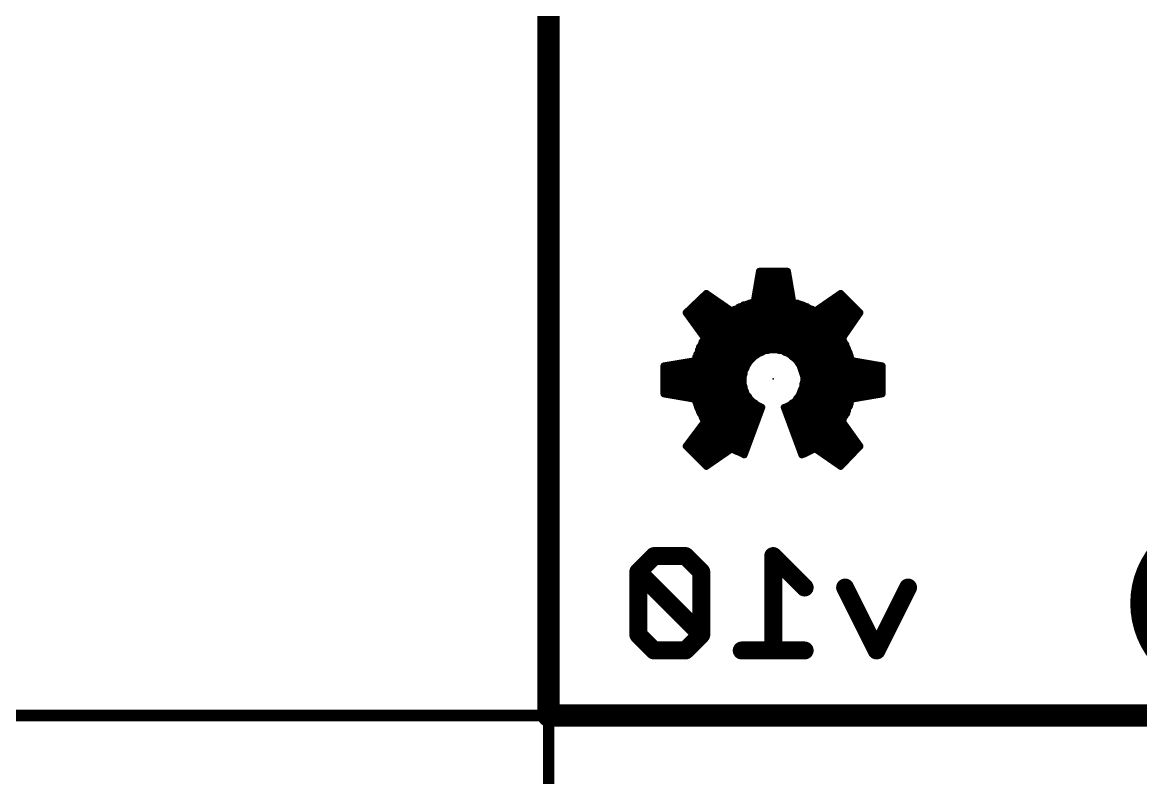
# Model space of a CAD drawing. Extents: x -36 to 72, y -21 to 37.
# Drawn here: x -5.95 to 6.7, y -0.7 to 7.84 of the extents above; entities that cross this region are included whole.
import ezdxf

# ---------------------------------------------------------------- set-up
doc = ezdxf.new("R2010")
doc.units = 0
for name, color, linetype in [('1', 12, 'CONTINUOUS'), ('16', 132, 'CONTINUOUS'), ('17', 110, 'CONTINUOUS'), ('20', 53, 'CONTINUOUS'), ('22', 40, 'CONTINUOUS'), ('24', 53, 'CONTINUOUS'), ('29', 253, 'CONTINUOUS'), ('47', 253, 'CONTINUOUS')]:
    doc.layers.add(name, color=color, linetype=linetype)

# ---------------------------------------------------------------- blocks, each defined once
blk = doc.blocks.new('ROUNDP')
at = {"const_width": 0.5}
blk.add_lwpolyline([(0, -0.25, 1), (0, 0.25, 1), (0, -0.25)], format="xyb", dxfattribs=at)

msp = doc.modelspace()

# ---------------------------------------------------------------- linework, layer by layer
at = {"layer": '1', "const_width": 0.254}
for points in [[(0, 0), (0, 25.4)], [(25.4, 0), (0, 0)]]:
    msp.add_lwpolyline(points, dxfattribs=at)
at = {"layer": '1', "const_width": 0.127}
for points in [[(0, 0.0635, 1), (0, -0.0635)], [(-0.0635, 0, 1), (0.0635, 0)]]:
    msp.add_lwpolyline(points, format="xyb", dxfattribs=at)
at = {"layer": '16'}
for points, const_width in [([(0, 0), (0, 25.4)], 0.254), ([(1.1928, 1.8043), (1.0149, 1.6264)], 0.2032), ([(1.5488, 1.8043), (1.1928, 1.8043)], 0.2032), ([(1.7267, 1.6264), (1.5488, 1.8043)], 0.2032), ([(2.8961, 1.4484), (2.5402, 1.8043)], 0.2032), ([(2.5402, 1.8043), (2.5402, 0.7366)], 0.2032), ([(1.0149, 1.6264), (1.0149, 0.9146)], 0.2032), ([(1.7267, 0.9146), (1.0149, 1.6264)], 0.2032), ([(1.7267, 0.9146), (1.7267, 1.6264)], 0.2032), ([(3.7096, 0.7366), (3.3537, 1.4484)], 0.2032), ([(4.0655, 1.4484), (3.7096, 0.7366)], 0.2032), ([(1.0149, 0.9146), (1.1928, 0.7366)], 0.2032), ([(1.5488, 0.7366), (1.7267, 0.9146)], 0.2032), ([(1.1928, 0.7366), (1.5488, 0.7366)], 0.2032), ([(2.8961, 0.7366), (2.1843, 0.7366)], 0.2032), ([(25.4, 0), (0, 0)], 0.254)]:
    msp.add_lwpolyline(points, dxfattribs=dict(at, const_width=const_width))
for points, const_width in [([(1.1928, 1.8551, 1), (1.1928, 1.7535)], 0.1016), ([(1.2288, 1.7684, 1), (1.1569, 1.8402)], 0.1016), ([(1.5847, 1.8402, 1), (1.5128, 1.7684)], 0.1016), ([(1.5488, 1.7535, 1), (1.5488, 1.8551)], 0.1016), ([(2.5761, 1.8402, 1), (2.5043, 1.7684)], 0.1016), ([(2.591, 1.8043, 1), (2.4894, 1.8043)], 0.1016), ([(1.0657, 1.6264, 1), (0.9641, 1.6264)], 0.1016), ([(1.0508, 1.6623, 1), (0.979, 1.5904)], 0.1016), ([(0.979, 1.6623, 1), (1.0508, 1.5904)], 0.1016), ([(1.7775, 1.6264, 1), (1.6759, 1.6264)], 0.1016), ([(1.6908, 1.5904, 1), (1.7626, 1.6623)], 0.1016), ([(2.8602, 1.4125, 1), (2.932, 1.4843)], 0.1016), ([(3.3991, 1.4711, 1), (3.3083, 1.4257)], 0.1016), ([(4.1109, 1.4257, 1), (4.0201, 1.4711)], 0.1016), ([(1.0508, 0.9505, 1), (0.979, 0.8786)], 0.1016), ([(1.7626, 0.8786, 1), (1.6908, 0.9505)], 0.1016), ([(0.9641, 0.9146, 1), (1.0657, 0.9146)], 0.1016), ([(1.6759, 0.9146, 1), (1.7775, 0.9146)], 0.1016), ([(1.6908, 0.8786, 1), (1.7626, 0.9505)], 0.1016), ([(1.1928, 0.7874, 1), (1.1928, 0.6858)], 0.1016), ([(1.1569, 0.7007, 1), (1.2288, 0.7725)], 0.1016), ([(1.5128, 0.7725, 1), (1.5847, 0.7007)], 0.1016), ([(1.5488, 0.6858, 1), (1.5488, 0.7874)], 0.1016), ([(2.1843, 0.7874, 1), (2.1843, 0.6858)], 0.1016), ([(2.4894, 0.7366, 1), (2.591, 0.7366)], 0.1016), ([(2.8961, 0.6858, 1), (2.8961, 0.7874)], 0.1016), ([(3.6642, 0.7593, 1), (3.755, 0.7139)], 0.1016), ([(3.6642, 0.7139, 1), (3.755, 0.7593)], 0.1016), ([(0, 0.0635, 1), (0, -0.0635)], 0.127), ([(-0.0635, 0, 1), (0.0635, 0)], 0.127)]:
    msp.add_lwpolyline(points, format="xyb", dxfattribs=dict(at, const_width=const_width))
at = {"layer": '20', "const_width": 0.2032}
for points in [[(0, 0), (0, 25.4)], [(25.4, 0), (0, 0)]]:
    msp.add_lwpolyline(points, dxfattribs=at)
at = {"layer": '20', "const_width": 0.1016}
for points in [[(0, 0.0508, 1), (0, -0.0508)], [(-0.0508, 0, 1), (0.0508, 0)]]:
    msp.add_lwpolyline(points, format="xyb", dxfattribs=at)
at = {"layer": '22', "const_width": 0.076}
for points in [[(2.3234, 4.6774), (2.3834, 5.0274)], [(2.3834, 5.0274), (2.7034, 5.0274)], [(2.7034, 5.0274), (2.7634, 4.6774)], [(2.3684, 4.94), (2.7184, 4.94)], [(2.3815, 5.016), (2.7053, 5.016)], [(1.5534, 4.5574), (1.7834, 4.7774)], [(1.7834, 4.7774), (2.0734, 4.5774)], [(2.3424, 4.788), (2.7444, 4.788)], [(2.3554, 4.864), (2.7314, 4.864)], [(3.0134, 4.5774), (3.3034, 4.7774)], [(3.3034, 4.7774), (3.5234, 4.5574)], [(1.7151, 4.712), (1.8782, 4.712)], [(2.1934, 4.6374), (2.2034, 4.6474)], [(2.2034, 4.6474), (2.2234, 4.6474)], [(2.2234, 4.6474), (2.2434, 4.6574)], [(2.2434, 4.6574), (2.2534, 4.6574)], [(2.2534, 4.6574), (2.2734, 4.6674)], [(2.2734, 4.6674), (2.2834, 4.6674)], [(2.2834, 4.6674), (2.3034, 4.6774)], [(2.3034, 4.6774), (2.3234, 4.6774)], [(2.3293, 4.712), (2.7575, 4.712)], [(2.7634, 4.6774), (2.7734, 4.6774)], [(2.7734, 4.6774), (2.7934, 4.6674)], [(2.7934, 4.6674), (2.8134, 4.6674)], [(2.8134, 4.6674), (2.8234, 4.6574)], [(2.8234, 4.6574), (2.8434, 4.6574)], [(2.8434, 4.6574), (2.8634, 4.6474)], [(2.8634, 4.6474), (2.8734, 4.6474)], [(2.8734, 4.6474), (2.8934, 4.6374)], [(3.2086, 4.712), (3.3688, 4.712)], [(1.7634, 4.2674), (1.5534, 4.5574)], [(1.5562, 4.56), (3.5208, 4.56)], [(1.6356, 4.636), (1.9884, 4.636)], [(2.0734, 4.5774), (2.0834, 4.5874)], [(2.0834, 4.5874), (2.1034, 4.5974)], [(2.1034, 4.5974), (2.1134, 4.5974)], [(2.1134, 4.5974), (2.1334, 4.6074)], [(2.1334, 4.6074), (2.1434, 4.6174)], [(2.1434, 4.6174), (2.1634, 4.6274)], [(2.1634, 4.6274), (2.1734, 4.6274)], [(2.1734, 4.6274), (2.1934, 4.6374)], [(2.1907, 4.636), (2.8948, 4.636)], [(2.8934, 4.6374), (2.9034, 4.6274)], [(2.9034, 4.6274), (2.9234, 4.6274)], [(2.9234, 4.6274), (2.9334, 4.6174)], [(2.9334, 4.6174), (2.9534, 4.6074)], [(2.9534, 4.6074), (2.9634, 4.5974)], [(2.9634, 4.5974), (2.9834, 4.5974)], [(2.9834, 4.5974), (2.9934, 4.5874)], [(2.9934, 4.5874), (3.0134, 4.5774)], [(3.0984, 4.636), (3.4448, 4.636)], [(3.5234, 4.5574), (3.3234, 4.2674)], [(1.6065, 4.484), (3.4728, 4.484)], [(1.6616, 4.408), (3.4204, 4.408)], [(1.7166, 4.332), (3.368, 4.332)], [(1.7534, 4.2574), (1.7634, 4.2674)], [(3.3234, 4.2674), (3.3334, 4.2574)], [(1.6934, 4.1374), (1.7034, 4.1474)], [(1.6934, 4.1174), (1.6934, 4.1374)], [(1.7034, 4.1674), (1.7134, 4.1774)], [(1.7034, 4.1474), (1.7034, 4.1674)], [(1.7134, 4.1774), (1.7234, 4.1974)], [(1.7147, 4.18), (3.3634, 4.18)], [(1.7234, 4.1974), (1.7334, 4.2074)], [(1.7334, 4.2274), (1.7434, 4.2374)], [(1.7334, 4.2074), (1.7334, 4.2274)], [(1.7434, 4.2374), (1.7534, 4.2574)], [(1.7527, 4.256), (3.3334, 4.256)], [(2.5034, 4.1374), (2.4734, 4.1274)], [(2.5734, 4.1374), (2.5034, 4.1374)], [(2.6134, 4.1274), (2.5734, 4.1374)], [(3.3334, 4.2574), (3.3334, 4.2374)], [(3.3334, 4.2374), (3.3434, 4.2274)], [(3.3434, 4.2274), (3.3534, 4.2074)], [(3.3534, 4.2074), (3.3634, 4.1974)], [(3.3634, 4.1974), (3.3634, 4.1774)], [(3.3634, 4.1774), (3.3734, 4.1674)], [(3.3734, 4.1674), (3.3834, 4.1474)], [(3.3834, 4.1474), (3.3834, 4.1374)], [(3.3834, 4.1374), (3.4034, 4.0974)], [(1.3034, 3.9574), (1.6634, 4.0174)], [(1.6634, 4.0574), (1.6734, 4.0674)], [(1.6634, 4.0174), (1.6634, 4.0574)], [(1.6634, 4.028), (2.294, 4.028)], [(1.6734, 4.0874), (1.6834, 4.0974)], [(1.6734, 4.0674), (1.6734, 4.0874)], [(1.6834, 4.0974), (1.6934, 4.1174)], [(1.6867, 4.104), (2.4033, 4.104)], [(2.2834, 4.0174), (2.2434, 3.9574)], [(2.3234, 4.0574), (2.2834, 4.0174)], [(2.3834, 4.0974), (2.3234, 4.0574)], [(2.4134, 4.1074), (2.3834, 4.0974)], [(2.4434, 4.1274), (2.4134, 4.1074)], [(2.4734, 4.1274), (2.4434, 4.1274)], [(2.6434, 4.1274), (2.6134, 4.1274)], [(2.6734, 4.1074), (2.6434, 4.1274)], [(2.7034, 4.0974), (2.6734, 4.1074)], [(2.6835, 4.104), (3.4001, 4.104)], [(2.7334, 4.0774), (2.7034, 4.0974)], [(2.7534, 4.0574), (2.7334, 4.0774)], [(2.7834, 4.0374), (2.7534, 4.0574)], [(2.8034, 4.0174), (2.7834, 4.0374)], [(2.7928, 4.028), (3.4234, 4.028)], [(2.8434, 3.9574), (2.8034, 4.0174)], [(3.4034, 4.0974), (3.4034, 4.0874)], [(3.4034, 4.0874), (3.4134, 4.0674)], [(3.4134, 4.0674), (3.4134, 4.0574)], [(3.4134, 4.0574), (3.4234, 4.0374)], [(3.4234, 4.0374), (3.4234, 4.0174)], [(3.4234, 4.0174), (3.7734, 3.9574)], [(1.3034, 3.6374), (1.3034, 3.9574)], [(1.3034, 3.952), (2.2416, 3.952)], [(2.2334, 3.9274), (2.2134, 3.8974)], [(2.2134, 3.8974), (2.2134, 3.8674)], [(2.2434, 3.9574), (2.2334, 3.9274)], [(2.8834, 3.8374), (2.8434, 3.9574)], [(2.8452, 3.952), (3.7734, 3.952)], [(3.7734, 3.9574), (3.7734, 3.6374)], [(1.3034, 3.876), (2.2134, 3.876)], [(1.3034, 3.8), (2.2034, 3.8)], [(2.2134, 3.8674), (2.2034, 3.8374)], [(2.2034, 3.8374), (2.2034, 3.7474)], [(2.8705, 3.876), (3.7734, 3.876)], [(2.8734, 3.7474), (2.8834, 3.7774)], [(2.8834, 3.7774), (2.8834, 3.8374)], [(2.8834, 3.8), (3.7734, 3.8)], [(1.3034, 3.724), (2.2112, 3.724)], [(1.3034, 3.648), (2.2332, 3.648)], [(1.6534, 3.5774), (1.3034, 3.6374)], [(2.2034, 3.7474), (2.2134, 3.7174)], [(2.2134, 3.7174), (2.2134, 3.6974)], [(2.2134, 3.6974), (2.2234, 3.6774)], [(2.2234, 3.6774), (2.2334, 3.6474)], [(2.2334, 3.6474), (2.2434, 3.6274)], [(2.8234, 3.6074), (2.8434, 3.6474)], [(2.8434, 3.6474), (2.8534, 3.6774)], [(2.8436, 3.648), (3.7734, 3.648)], [(2.8534, 3.6774), (2.8734, 3.7174)], [(2.8734, 3.7174), (2.8734, 3.7474)], [(2.8734, 3.724), (3.7734, 3.724)], [(3.7734, 3.6374), (3.4234, 3.5774)], [(1.6634, 3.5674), (1.6534, 3.5774)], [(1.6588, 3.572), (2.2888, 3.572)], [(1.6634, 3.5474), (1.6634, 3.5674)], [(1.6734, 3.5274), (1.6634, 3.5474)], [(1.6734, 3.5174), (1.6734, 3.5274)], [(1.6834, 3.4974), (1.6734, 3.5174)], [(2.2434, 3.6274), (2.2634, 3.6074)], [(2.2634, 3.6074), (2.2734, 3.5874)], [(2.2734, 3.5874), (2.3134, 3.5474)], [(2.3134, 3.5474), (2.3334, 3.5374)], [(2.3334, 3.5374), (2.3534, 3.5174)], [(2.3534, 3.5174), (2.4134, 3.4874)], [(2.6934, 3.4974), (2.7334, 3.5174)], [(2.7334, 3.5174), (2.7534, 3.5374)], [(2.7534, 3.5374), (2.7734, 3.5474)], [(2.7734, 3.5474), (2.7934, 3.5674)], [(2.7934, 3.5674), (2.8034, 3.5874)], [(2.7957, 3.572), (3.4234, 3.572)], [(2.8034, 3.5874), (2.8234, 3.6074)], [(3.4134, 3.5274), (3.4034, 3.5174)], [(3.4034, 3.5174), (3.4034, 3.4974)], [(3.4234, 3.5674), (3.4134, 3.5474)], [(3.4134, 3.5474), (3.4134, 3.5274)], [(3.4234, 3.5774), (3.4234, 3.5674)], [(1.6834, 3.4874), (1.6834, 3.4974)], [(1.6834, 3.496), (2.3961, 3.496)], [(1.7034, 3.4474), (1.6834, 3.4874)], [(1.7034, 3.4374), (1.7034, 3.4474)], [(1.7134, 3.4174), (1.7034, 3.4374)], [(1.7121, 3.42), (2.3885, 3.42)], [(1.7234, 3.4074), (1.7134, 3.4174)], [(1.7334, 3.3874), (1.7234, 3.4074)], [(1.7334, 3.3774), (1.7334, 3.3874)], [(1.7434, 3.3574), (1.7334, 3.3774)], [(2.4134, 3.4874), (2.2134, 2.9474)], [(2.6634, 3.4874), (2.6934, 3.4974)], [(2.8634, 2.9474), (2.6634, 3.4874)], [(2.6884, 3.42), (3.3734, 3.42)], [(2.6893, 3.496), (3.402, 3.496)], [(3.3434, 3.3774), (3.3334, 3.3574)], [(3.3534, 3.3874), (3.3434, 3.3774)], [(3.3634, 3.4074), (3.3534, 3.3874)], [(3.3734, 3.4174), (3.3634, 3.4074)], [(3.3834, 3.4474), (3.3734, 3.4374)], [(3.3734, 3.4374), (3.3734, 3.4174)], [(3.3934, 3.4874), (3.3834, 3.4674)], [(3.3834, 3.4674), (3.3834, 3.4474)], [(3.4034, 3.4974), (3.3934, 3.4874)], [(1.5534, 3.0474), (1.7634, 3.3274)], [(1.7189, 3.268), (2.3322, 3.268)], [(1.7534, 3.3474), (1.7434, 3.3574)], [(1.7634, 3.3274), (1.7534, 3.3474)], [(1.7551, 3.344), (2.3603, 3.344)], [(2.7165, 3.344), (3.3317, 3.344)], [(2.7447, 3.268), (3.3658, 3.268)], [(3.3334, 3.3474), (3.3234, 3.3274)], [(3.3234, 3.3274), (3.5234, 3.0474)], [(3.3334, 3.3574), (3.3334, 3.3474)], [(1.6619, 3.192), (2.304, 3.192)], [(2.7728, 3.192), (3.4201, 3.192)], [(1.7834, 2.8174), (1.5534, 3.0474)], [(1.5608, 3.04), (2.2477, 3.04)], [(1.6049, 3.116), (2.2759, 3.116)], [(2.0734, 3.0174), (1.7834, 2.8174)], [(2.0834, 3.0174), (2.0734, 3.0174)], [(2.1034, 2.9974), (2.0834, 3.0174)], [(2.8009, 3.116), (3.4744, 3.116)], [(2.8291, 3.04), (3.5164, 3.04)], [(2.9834, 3.0074), (2.9734, 2.9974)], [(2.9934, 3.0074), (2.9834, 3.0074)], [(3.0034, 3.0174), (2.9934, 3.0074)], [(3.0134, 3.0174), (3.0034, 3.0174)], [(3.3034, 2.8174), (3.0134, 3.0174)], [(3.5234, 3.0474), (3.3034, 2.8174)], [(1.6368, 2.964), (1.996, 2.964)], [(1.7128, 2.888), (1.8858, 2.888)], [(2.1134, 2.9974), (2.1034, 2.9974)], [(2.1234, 2.9874), (2.1134, 2.9974)], [(2.1434, 2.9874), (2.1234, 2.9874)], [(2.1534, 2.9774), (2.1434, 2.9874)], [(2.1634, 2.9774), (2.1534, 2.9774)], [(2.1734, 2.9674), (2.1634, 2.9774)], [(2.1834, 2.9674), (2.1734, 2.9674)], [(2.1934, 2.9574), (2.1834, 2.9674)], [(2.1868, 2.964), (2.2196, 2.964)], [(2.2134, 2.9574), (2.1934, 2.9574)], [(2.2134, 2.9474), (2.2134, 2.9574)], [(2.8572, 2.964), (2.9, 2.964)], [(2.8734, 2.9574), (2.8634, 2.9474)], [(2.8934, 2.9574), (2.8734, 2.9574)], [(2.9034, 2.9674), (2.8934, 2.9574)], [(2.9134, 2.9674), (2.9034, 2.9674)], [(2.9234, 2.9774), (2.9134, 2.9674)], [(2.9334, 2.9774), (2.9234, 2.9774)], [(2.9434, 2.9874), (2.9334, 2.9774)], [(2.9534, 2.9874), (2.9434, 2.9874)], [(2.9634, 2.9974), (2.9534, 2.9874)], [(2.9734, 2.9974), (2.9634, 2.9974)], [(3.0908, 2.964), (3.4437, 2.964)], [(3.201, 2.888), (3.371, 2.888)]]:
    msp.add_lwpolyline(points, dxfattribs=at)
at = {"layer": '22', "const_width": 0.038}
for points in [[(2.3834, 5.0464, 1), (2.3834, 5.0084)], [(2.4021, 5.0242, 1), (2.3647, 5.0306)], [(2.7221, 5.0306, 1), (2.6847, 5.0242)], [(2.7034, 5.0084, 1), (2.7034, 5.0464)], [(2.3684, 4.959, 1), (2.3684, 4.921)], [(2.3815, 5.035, 1), (2.3815, 4.997)], [(2.7053, 4.997, 1), (2.7053, 5.035)], [(2.7184, 4.921, 1), (2.7184, 4.959)], [(1.7942, 4.793, 1), (1.7726, 4.7617)], [(1.7965, 4.7636, 1), (1.7703, 4.7911)], [(2.3424, 4.807, 1), (2.3424, 4.769)], [(2.3554, 4.883, 1), (2.3554, 4.845)], [(2.7314, 4.845, 1), (2.7314, 4.883)], [(2.7444, 4.769, 1), (2.7444, 4.807)], [(3.3168, 4.7908, 1), (3.29, 4.7639)], [(3.3142, 4.7617, 1), (3.2926, 4.793)], [(1.7151, 4.731, 1), (1.7151, 4.693)], [(1.8782, 4.693, 1), (1.8782, 4.731)], [(2.2034, 4.6664, 1), (2.2034, 4.6284)], [(2.2168, 4.6339, 1), (2.19, 4.6608)], [(2.2149, 4.6644, 1), (2.2319, 4.6304)], [(2.2234, 4.6284, 1), (2.2234, 4.6664)], [(2.2434, 4.6764, 1), (2.2434, 4.6384)], [(2.2449, 4.6744, 1), (2.2619, 4.6404)], [(2.2519, 4.6404, 1), (2.2349, 4.6744)], [(2.2534, 4.6384, 1), (2.2534, 4.6764)], [(2.2734, 4.6864, 1), (2.2734, 4.6484)], [(2.2749, 4.6844, 1), (2.2919, 4.6504)], [(2.2819, 4.6504, 1), (2.2649, 4.6844)], [(2.2834, 4.6484, 1), (2.2834, 4.6864)], [(2.3034, 4.6964, 1), (2.3034, 4.6584)], [(2.3119, 4.6604, 1), (2.2949, 4.6944)], [(2.3047, 4.6806, 1), (2.3421, 4.6742)], [(2.3293, 4.731, 1), (2.3293, 4.693)], [(2.3234, 4.6584, 1), (2.3234, 4.6964)], [(2.7634, 4.6964, 1), (2.7634, 4.6584)], [(2.7447, 4.6742, 1), (2.7821, 4.6806)], [(2.7819, 4.6944, 1), (2.7649, 4.6604)], [(2.7575, 4.693, 1), (2.7575, 4.731)], [(2.7734, 4.6584, 1), (2.7734, 4.6964)], [(2.7934, 4.6864, 1), (2.7934, 4.6484)], [(2.7849, 4.6504, 1), (2.8019, 4.6844)], [(2.8268, 4.6808, 1), (2.8, 4.6539)], [(2.8234, 4.6764, 1), (2.8234, 4.6384)], [(2.81, 4.6439, 1), (2.8368, 4.6708)], [(2.8134, 4.6484, 1), (2.8134, 4.6864)], [(2.8519, 4.6744, 1), (2.8349, 4.6404)], [(2.8434, 4.6384, 1), (2.8434, 4.6764)], [(2.8634, 4.6664, 1), (2.8634, 4.6284)], [(2.8819, 4.6644, 1), (2.8649, 4.6304)], [(2.8549, 4.6304, 1), (2.8719, 4.6644)], [(2.8734, 4.6284, 1), (2.8734, 4.6664)], [(3.2086, 4.731, 1), (3.2086, 4.693)], [(3.3688, 4.693, 1), (3.3688, 4.731)], [(1.5688, 4.5685, 1), (1.538, 4.5462)], [(1.5403, 4.5711, 1), (1.5665, 4.5436)], [(1.5562, 4.579, 1), (1.5562, 4.541)], [(1.6356, 4.655, 1), (1.6356, 4.617)], [(1.9884, 4.617, 1), (1.9884, 4.655)], [(2.06, 4.5908, 1), (2.0868, 4.5639)], [(2.0626, 4.5617, 1), (2.0842, 4.593)], [(2.0749, 4.6044, 1), (2.0919, 4.5704)], [(2.0968, 4.5739, 1), (2.07, 4.6008)], [(2.1034, 4.6164, 1), (2.1034, 4.5784)], [(2.1049, 4.6144, 1), (2.1219, 4.5804)], [(2.1119, 4.5804, 1), (2.0949, 4.6144)], [(2.1134, 4.5784, 1), (2.1134, 4.6164)], [(2.12, 4.6208, 1), (2.1468, 4.5939)], [(2.1349, 4.6344, 1), (2.1519, 4.6004)], [(2.1419, 4.5904, 1), (2.1249, 4.6244)], [(2.1568, 4.6039, 1), (2.13, 4.6308)], [(2.1634, 4.6464, 1), (2.1634, 4.6084)], [(2.1649, 4.6444, 1), (2.1819, 4.6104)], [(2.1719, 4.6104, 1), (2.1549, 4.6444)], [(2.1907, 4.655, 1), (2.1907, 4.617)], [(2.1734, 4.6084, 1), (2.1734, 4.6464)], [(2.18, 4.6508, 1), (2.2068, 4.6239)], [(2.2019, 4.6204, 1), (2.1849, 4.6544)], [(2.9068, 4.6508, 1), (2.88, 4.6239)], [(2.9034, 4.6464, 1), (2.9034, 4.6084)], [(2.8849, 4.6204, 1), (2.9019, 4.6544)], [(2.89, 4.6139, 1), (2.9168, 4.6408)], [(2.8948, 4.617, 1), (2.8948, 4.655)], [(2.9368, 4.6408, 1), (2.91, 4.6139)], [(2.9419, 4.6344, 1), (2.9249, 4.6004)], [(2.92, 4.6039, 1), (2.9468, 4.6308)], [(2.9234, 4.6084, 1), (2.9234, 4.6464)], [(2.9668, 4.6208, 1), (2.94, 4.5939)], [(2.9634, 4.6164, 1), (2.9634, 4.5784)], [(2.9449, 4.5904, 1), (2.9619, 4.6244)], [(2.95, 4.5839, 1), (2.9768, 4.6108)], [(2.9968, 4.6108, 1), (2.97, 4.5839)], [(3.0019, 4.6044, 1), (2.9849, 4.5704)], [(2.98, 4.5739, 1), (3.0068, 4.6008)], [(2.9834, 4.5784, 1), (2.9834, 4.6164)], [(3.0026, 4.593, 1), (3.0242, 4.5617)], [(3.0049, 4.5604, 1), (3.0219, 4.5944)], [(3.0984, 4.655, 1), (3.0984, 4.617)], [(3.4448, 4.617, 1), (3.4448, 4.655)], [(3.539, 4.5466, 1), (3.5078, 4.5682)], [(3.51, 4.5439, 1), (3.5368, 4.5708)], [(3.5208, 4.541, 1), (3.5208, 4.579)], [(1.6065, 4.503, 1), (1.6065, 4.465)], [(1.6616, 4.427, 1), (1.6616, 4.389)], [(3.4204, 4.389, 1), (3.4204, 4.427)], [(3.4728, 4.465, 1), (3.4728, 4.503)], [(1.7166, 4.351, 1), (1.7166, 4.313)], [(1.7768, 4.2539, 1), (1.75, 4.2808)], [(3.3368, 4.2808, 1), (3.31, 4.2539)], [(3.368, 4.313, 1), (3.368, 4.351)], [(1.7124, 4.1374, 1), (1.6744, 4.1374)], [(1.7224, 4.1674, 1), (1.6844, 4.1674)], [(1.69, 4.1808, 1), (1.7168, 4.1539)], [(1.7168, 4.1339, 1), (1.69, 4.1608)], [(1.6964, 4.1859, 1), (1.7304, 4.1689)], [(1.7147, 4.199, 1), (1.7147, 4.161)], [(1.7268, 4.1639, 1), (1.7, 4.1908)], [(1.71, 4.2108, 1), (1.7368, 4.1839)], [(1.7404, 4.1889, 1), (1.7064, 4.2059)], [(1.7524, 4.2274, 1), (1.7144, 4.2274)], [(1.72, 4.2408, 1), (1.7468, 4.2139)], [(1.7144, 4.2074, 1), (1.7524, 4.2074)], [(1.7468, 4.1939, 1), (1.72, 4.2208)], [(1.7264, 4.2459, 1), (1.7604, 4.2289)], [(1.7568, 4.2239, 1), (1.73, 4.2508)], [(1.7527, 4.275, 1), (1.7527, 4.237)], [(1.74, 4.2708, 1), (1.7668, 4.2439)], [(1.7704, 4.2489, 1), (1.7364, 4.2659)], [(1.748, 4.2562, 1), (1.7788, 4.2785)], [(2.5034, 4.1564, 1), (2.5034, 4.1184)], [(2.5094, 4.1193, 1), (2.4974, 4.1554)], [(2.578, 4.1558, 1), (2.5688, 4.1189)], [(2.5734, 4.1184, 1), (2.5734, 4.1564)], [(3.3078, 4.2782, 1), (3.339, 4.2566)], [(3.3524, 4.2574, 1), (3.3144, 4.2574)], [(3.3468, 4.2508, 1), (3.32, 4.2239)], [(3.3144, 4.2374, 1), (3.3524, 4.2374)], [(3.32, 4.2439, 1), (3.3468, 4.2708)], [(3.3604, 4.2359, 1), (3.3264, 4.2189)], [(3.33, 4.2139, 1), (3.3568, 4.2408)], [(3.3334, 4.237, 1), (3.3334, 4.275)], [(3.3668, 4.2208, 1), (3.34, 4.1939)], [(3.3364, 4.1989, 1), (3.3704, 4.2159)], [(3.3824, 4.1974, 1), (3.3444, 4.1974)], [(3.3768, 4.1908, 1), (3.35, 4.1639)], [(3.3444, 4.1774, 1), (3.3824, 4.1774)], [(3.35, 4.1839, 1), (3.3768, 4.2108)], [(3.3904, 4.1759, 1), (3.3564, 4.1589)], [(3.36, 4.1539, 1), (3.3868, 4.1808)], [(3.3634, 4.161, 1), (3.3634, 4.199)], [(3.4024, 4.1474, 1), (3.3644, 4.1474)], [(3.4004, 4.1459, 1), (3.3664, 4.1289)], [(3.3664, 4.1389, 1), (3.4004, 4.1559)], [(1.6824, 4.0574, 1), (1.6444, 4.0574)], [(1.65, 4.0708, 1), (1.6768, 4.0439)], [(1.6634, 4.047, 1), (1.6634, 4.009)], [(1.6924, 4.0874, 1), (1.6544, 4.0874)], [(1.66, 4.1008, 1), (1.6868, 4.0739)], [(1.6544, 4.0674, 1), (1.6924, 4.0674)], [(1.6868, 4.0539, 1), (1.66, 4.0808)], [(1.6665, 3.9986, 1), (1.6603, 4.0361)], [(1.6664, 4.1059, 1), (1.7004, 4.0889)], [(1.6867, 4.123, 1), (1.6867, 4.085)], [(1.6968, 4.0839, 1), (1.67, 4.1108)], [(1.68, 4.1508, 1), (1.7068, 4.1239)], [(1.6744, 4.1174, 1), (1.7124, 4.1174)], [(1.7104, 4.1089, 1), (1.6764, 4.1259)], [(1.6844, 4.1474, 1), (1.7224, 4.1474)], [(2.27, 4.0308, 1), (2.2968, 4.0039)], [(2.2992, 4.0068, 1), (2.2676, 4.0279)], [(2.294, 4.009, 1), (2.294, 4.047)], [(2.3129, 4.0732, 1), (2.3339, 4.0416)], [(2.3368, 4.0439, 1), (2.31, 4.0708)], [(2.3774, 4.1154, 1), (2.3894, 4.0793)], [(2.3939, 4.0816, 1), (2.3729, 4.1132)], [(2.4029, 4.1232, 1), (2.4239, 4.0916)], [(2.4033, 4.085, 1), (2.4033, 4.123)], [(2.4194, 4.0893, 1), (2.4074, 4.1254)], [(2.4434, 4.1464, 1), (2.4434, 4.1084)], [(2.4539, 4.1116, 1), (2.4329, 4.1432)], [(2.4674, 4.1454, 1), (2.4794, 4.1093)], [(2.4734, 4.1084, 1), (2.4734, 4.1464)], [(2.6134, 4.1464, 1), (2.6134, 4.1084)], [(2.6088, 4.1089, 1), (2.618, 4.1458)], [(2.6539, 4.1432, 1), (2.6329, 4.1116)], [(2.6434, 4.1084, 1), (2.6434, 4.1464)], [(2.6794, 4.1254, 1), (2.6674, 4.0893)], [(2.6629, 4.0916, 1), (2.6839, 4.1232)], [(2.6835, 4.123, 1), (2.6835, 4.085)], [(2.7139, 4.1132, 1), (2.6929, 4.0816)], [(2.6974, 4.0793, 1), (2.7094, 4.1154)], [(2.7468, 4.0908, 1), (2.72, 4.0639)], [(2.7229, 4.0616, 1), (2.7439, 4.0932)], [(2.7639, 4.0732, 1), (2.7429, 4.0416)], [(2.74, 4.0439, 1), (2.7668, 4.0708)], [(2.7968, 4.0508, 1), (2.77, 4.0239)], [(2.7729, 4.0216, 1), (2.7939, 4.0532)], [(2.7928, 4.047, 1), (2.7928, 4.009)], [(2.8192, 4.0279, 1), (2.7876, 4.0068)], [(2.79, 4.0039, 1), (2.8168, 4.0308)], [(3.3644, 4.1374, 1), (3.4024, 4.1374)], [(3.4224, 4.0974, 1), (3.3844, 4.0974)], [(3.4204, 4.0959, 1), (3.3864, 4.0789)], [(3.3844, 4.0874, 1), (3.4224, 4.0874)], [(3.3864, 4.0889, 1), (3.4204, 4.1059)], [(3.4324, 4.0674, 1), (3.3944, 4.0674)], [(3.4304, 4.0659, 1), (3.3964, 4.0489)], [(3.3944, 4.0574, 1), (3.4324, 4.0574)], [(3.3964, 4.0589, 1), (3.4304, 4.0759)], [(3.4001, 4.085, 1), (3.4001, 4.123)], [(3.4424, 4.0374, 1), (3.4044, 4.0374)], [(3.4266, 4.0361, 1), (3.4202, 3.9986)], [(3.4064, 4.0289, 1), (3.4404, 4.0459)], [(3.4234, 4.009, 1), (3.4234, 4.047)], [(1.3224, 3.9574, 1), (1.2844, 3.9574)], [(1.3003, 3.9761, 1), (1.3065, 3.9386)], [(1.3034, 3.971, 1), (1.3034, 3.933)], [(1.6444, 4.0174, 1), (1.6824, 4.0174)], [(2.2324, 3.8974, 1), (2.1944, 3.8974)], [(2.1976, 3.9079, 1), (2.2292, 3.8868)], [(2.2154, 3.9334, 1), (2.2514, 3.9214)], [(2.2492, 3.9168, 1), (2.2176, 3.9379)], [(2.2276, 3.9679, 1), (2.2592, 3.9468)], [(2.2614, 3.9514, 1), (2.2254, 3.9634)], [(2.2416, 3.933, 1), (2.2416, 3.971)], [(2.8614, 3.9634, 1), (2.8254, 3.9514)], [(2.8452, 3.971, 1), (2.8452, 3.933)], [(2.8276, 3.9468, 1), (2.8592, 3.9679)], [(3.4044, 4.0174, 1), (3.4424, 4.0174)], [(3.7924, 3.9574, 1), (3.7544, 3.9574)], [(3.7702, 3.9386, 1), (3.7766, 3.9761)], [(3.7734, 3.933, 1), (3.7734, 3.971)], [(1.3034, 3.895, 1), (1.3034, 3.857)], [(1.3034, 3.819, 1), (1.3034, 3.781)], [(2.2224, 3.8374, 1), (2.1844, 3.8374)], [(2.1854, 3.8434, 1), (2.2214, 3.8314)], [(2.1944, 3.8674, 1), (2.2324, 3.8674)], [(2.2314, 3.8614, 1), (2.1954, 3.8734)], [(2.2034, 3.781, 1), (2.2034, 3.819)], [(2.2134, 3.857, 1), (2.2134, 3.895)], [(2.8705, 3.895, 1), (2.8705, 3.857)], [(2.9024, 3.8374, 1), (2.8644, 3.8374)], [(2.8834, 3.819, 1), (2.8834, 3.781)], [(2.8644, 3.7774, 1), (2.9024, 3.7774)], [(2.8654, 3.8314, 1), (2.9014, 3.8434)], [(2.9014, 3.7714, 1), (2.8654, 3.7834)], [(3.7734, 3.857, 1), (3.7734, 3.895)], [(3.7734, 3.781, 1), (3.7734, 3.819)], [(1.3034, 3.743, 1), (1.3034, 3.705)], [(1.3034, 3.667, 1), (1.3034, 3.629)], [(1.3066, 3.6561, 1), (1.3002, 3.6186)], [(2.2214, 3.7534, 1), (2.1854, 3.7414)], [(2.1844, 3.7474, 1), (2.2224, 3.7474)], [(2.2324, 3.7174, 1), (2.1944, 3.7174)], [(2.2304, 3.7059, 1), (2.1964, 3.6889)], [(2.1944, 3.6974, 1), (2.2324, 3.6974)], [(2.1954, 3.7114, 1), (2.2314, 3.7234)], [(2.2414, 3.6834, 1), (2.2054, 3.6714)], [(2.2064, 3.6689, 1), (2.2404, 3.6859)], [(2.2112, 3.705, 1), (2.2112, 3.743)], [(2.2504, 3.6559, 1), (2.2164, 3.6389)], [(2.2154, 3.6414, 1), (2.2514, 3.6534)], [(2.2332, 3.629, 1), (2.2332, 3.667)], [(2.8254, 3.6534, 1), (2.8614, 3.6414)], [(2.8436, 3.667, 1), (2.8436, 3.629)], [(2.8604, 3.6389, 1), (2.8264, 3.6559)], [(2.8364, 3.6859, 1), (2.8704, 3.6689)], [(2.8714, 3.6714, 1), (2.8354, 3.6834)], [(2.8924, 3.7474, 1), (2.8544, 3.7474)], [(2.8554, 3.7534, 1), (2.8914, 3.7414)], [(2.8734, 3.743, 1), (2.8734, 3.705)], [(2.8544, 3.7174, 1), (2.8924, 3.7174)], [(2.8904, 3.7089, 1), (2.8564, 3.7259)], [(3.7766, 3.6186, 1), (3.7702, 3.6561)], [(3.7734, 3.705, 1), (3.7734, 3.743)], [(3.7734, 3.629, 1), (3.7734, 3.667)], [(1.2844, 3.6374, 1), (1.3224, 3.6374)], [(1.6668, 3.5908, 1), (1.64, 3.5639)], [(1.6588, 3.591, 1), (1.6588, 3.553)], [(1.6824, 3.5674, 1), (1.6444, 3.5674)], [(1.6804, 3.5559, 1), (1.6464, 3.5389)], [(1.6444, 3.5474, 1), (1.6824, 3.5474)], [(1.65, 3.5539, 1), (1.6768, 3.5808)], [(1.6502, 3.5586, 1), (1.6566, 3.5961)], [(1.6924, 3.5274, 1), (1.6544, 3.5274)], [(1.6904, 3.5259, 1), (1.6564, 3.5089)], [(1.6564, 3.5189, 1), (1.6904, 3.5359)], [(2.2568, 3.6408, 1), (2.23, 3.6139)], [(2.2264, 3.6189, 1), (2.2604, 3.6359)], [(2.2804, 3.6159, 1), (2.2464, 3.5989)], [(2.25, 3.5939, 1), (2.2768, 3.6208)], [(2.2868, 3.6008, 1), (2.26, 3.5739)], [(2.2564, 3.5789, 1), (2.2904, 3.5959)], [(2.2888, 3.553, 1), (2.2888, 3.591)], [(2.3219, 3.5644, 1), (2.3049, 3.5304)], [(2.3, 3.5339, 1), (2.3268, 3.5608)], [(2.3468, 3.5508, 1), (2.32, 3.5239)], [(2.3249, 3.5204, 1), (2.3419, 3.5544)], [(2.3619, 3.5344, 1), (2.3449, 3.5004)], [(2.34, 3.5039, 1), (2.3668, 3.5308)], [(2.72, 3.5308, 1), (2.7468, 3.5039)], [(2.7419, 3.5004, 1), (2.7249, 3.5344)], [(2.7449, 3.5544, 1), (2.7619, 3.5204)], [(2.7668, 3.5239, 1), (2.74, 3.5508)], [(2.76, 3.5608, 1), (2.7868, 3.5339)], [(2.7819, 3.5304, 1), (2.7649, 3.5644)], [(2.7764, 3.5759, 1), (2.8104, 3.5589)], [(2.7957, 3.591, 1), (2.7957, 3.553)], [(2.8068, 3.5539, 1), (2.78, 3.5808)], [(2.79, 3.6008, 1), (2.8168, 3.5739)], [(2.8204, 3.5789, 1), (2.7864, 3.5959)], [(2.8064, 3.6159, 1), (2.8404, 3.5989)], [(2.8368, 3.5939, 1), (2.81, 3.6208)], [(3.4224, 3.5174, 1), (3.3844, 3.5174)], [(3.39, 3.5308, 1), (3.4168, 3.5039)], [(3.4324, 3.5474, 1), (3.3944, 3.5474)], [(3.3964, 3.5559, 1), (3.4304, 3.5389)], [(3.3944, 3.5274, 1), (3.4324, 3.5274)], [(3.4268, 3.5139, 1), (3.4, 3.5408)], [(3.4424, 3.5774, 1), (3.4044, 3.5774)], [(3.4202, 3.5961, 1), (3.4266, 3.5586)], [(3.4044, 3.5674, 1), (3.4424, 3.5674)], [(3.4404, 3.5589, 1), (3.4064, 3.5759)], [(3.4234, 3.553, 1), (3.4234, 3.591)], [(3.7544, 3.6374, 1), (3.7924, 3.6374)], [(1.6544, 3.5174, 1), (1.6924, 3.5174)], [(1.7024, 3.4974, 1), (1.6644, 3.4974)], [(1.6834, 3.515, 1), (1.6834, 3.477)], [(1.7004, 3.4959, 1), (1.6664, 3.4789)], [(1.6644, 3.4874, 1), (1.7024, 3.4874)], [(1.6664, 3.4889, 1), (1.7004, 3.5059)], [(1.7224, 3.4474, 1), (1.6844, 3.4474)], [(1.7204, 3.4459, 1), (1.6864, 3.4289)], [(1.6844, 3.4374, 1), (1.7224, 3.4374)], [(1.6864, 3.4389, 1), (1.7204, 3.4559)], [(1.7121, 3.439, 1), (1.7121, 3.401)], [(1.7268, 3.4308, 1), (1.7, 3.4039)], [(1.6964, 3.4089, 1), (1.7304, 3.4259)], [(1.7404, 3.4159, 1), (1.7064, 3.3989)], [(1.71, 3.3939, 1), (1.7368, 3.4208)], [(1.7524, 3.3874, 1), (1.7144, 3.3874)], [(1.7504, 3.3859, 1), (1.7164, 3.3689)], [(1.7164, 3.3789, 1), (1.7504, 3.3959)], [(2.3885, 3.401, 1), (2.3885, 3.439)], [(2.4312, 3.4808, 1), (2.3956, 3.494)], [(2.3961, 3.477, 1), (2.3961, 3.515)], [(2.4049, 3.4704, 1), (2.4219, 3.5044)], [(2.6812, 3.494, 1), (2.6456, 3.4808)], [(2.6574, 3.5054, 1), (2.6694, 3.4693)], [(2.6884, 3.439, 1), (2.6884, 3.401)], [(2.6893, 3.515, 1), (2.6893, 3.477)], [(2.6849, 3.5144, 1), (2.7019, 3.4804)], [(2.6994, 3.4793, 1), (2.6874, 3.5154)], [(3.3604, 3.3689, 1), (3.3264, 3.3859)], [(3.3364, 3.3959, 1), (3.3704, 3.3789)], [(3.3668, 3.3739, 1), (3.34, 3.4008)], [(3.35, 3.4208, 1), (3.3768, 3.3939)], [(3.3804, 3.3989, 1), (3.3464, 3.4159)], [(3.3924, 3.4374, 1), (3.3544, 3.4374)], [(3.36, 3.4508, 1), (3.3868, 3.4239)], [(3.3544, 3.4174, 1), (3.3924, 3.4174)], [(3.3868, 3.4039, 1), (3.36, 3.4308)], [(3.4024, 3.4674, 1), (3.3644, 3.4674)], [(3.3664, 3.4759, 1), (3.4004, 3.4589)], [(3.3644, 3.4474, 1), (3.4024, 3.4474)], [(3.3968, 3.4339, 1), (3.37, 3.4608)], [(3.3734, 3.401, 1), (3.3734, 3.439)], [(3.38, 3.5008, 1), (3.4068, 3.4739)], [(3.4104, 3.4789, 1), (3.3764, 3.4959)], [(3.3844, 3.4974, 1), (3.4224, 3.4974)], [(3.4168, 3.4839, 1), (3.39, 3.5108)], [(3.402, 3.477, 1), (3.402, 3.515)], [(1.7189, 3.287, 1), (1.7189, 3.249)], [(1.7144, 3.3774, 1), (1.7524, 3.3774)], [(1.7568, 3.3708, 1), (1.73, 3.3439)], [(1.7264, 3.3489, 1), (1.7604, 3.3659)], [(1.7704, 3.3559, 1), (1.7364, 3.3389)], [(1.7551, 3.363, 1), (1.7551, 3.325)], [(1.74, 3.3339, 1), (1.7668, 3.3608)], [(1.7464, 3.3189, 1), (1.7804, 3.3359)], [(1.7786, 3.316, 1), (1.7482, 3.3388)], [(2.3322, 3.249, 1), (2.3322, 3.287)], [(2.3603, 3.325, 1), (2.3603, 3.363)], [(2.7165, 3.363, 1), (2.7165, 3.325)], [(2.7447, 3.287, 1), (2.7447, 3.249)], [(3.3389, 3.3384, 1), (3.3079, 3.3163)], [(3.3064, 3.3359, 1), (3.3404, 3.3189)], [(3.3524, 3.3574, 1), (3.3144, 3.3574)], [(3.3164, 3.3659, 1), (3.3504, 3.3489)], [(3.3144, 3.3474, 1), (3.3524, 3.3474)], [(3.3504, 3.3389, 1), (3.3164, 3.3559)], [(3.33, 3.3908, 1), (3.3568, 3.3639)], [(3.3317, 3.325, 1), (3.3317, 3.363)], [(3.3658, 3.249, 1), (3.3658, 3.287)], [(1.6619, 3.211, 1), (1.6619, 3.173)], [(2.304, 3.173, 1), (2.304, 3.211)], [(2.7728, 3.211, 1), (2.7728, 3.173)], [(3.4201, 3.173, 1), (3.4201, 3.211)], [(1.5668, 3.0608, 1), (1.54, 3.0339)], [(1.5382, 3.0588, 1), (1.5686, 3.036)], [(1.5608, 3.059, 1), (1.5608, 3.021)], [(1.6049, 3.135, 1), (1.6049, 3.097)], [(2.0734, 3.0364, 1), (2.0734, 2.9984)], [(2.0842, 3.0017, 1), (2.0626, 3.033)], [(2.0968, 3.0308, 1), (2.07, 3.0039)], [(2.0834, 2.9984, 1), (2.0834, 3.0364)], [(2.2477, 3.021, 1), (2.2477, 3.059)], [(2.2759, 3.097, 1), (2.2759, 3.135)], [(2.8009, 3.135, 1), (2.8009, 3.097)], [(2.8291, 3.059, 1), (2.8291, 3.021)], [(2.9834, 3.0264, 1), (2.9834, 2.9884)], [(2.9968, 2.9939, 1), (2.97, 3.0208)], [(2.98, 3.0208, 1), (3.0068, 2.9939)], [(3.0034, 3.0364, 1), (3.0034, 2.9984)], [(3.0168, 3.0039, 1), (2.99, 3.0308)], [(2.9934, 2.9884, 1), (2.9934, 3.0264)], [(3.0242, 3.033, 1), (3.0026, 3.0017)], [(3.0134, 2.9984, 1), (3.0134, 3.0364)], [(3.4744, 3.097, 1), (3.4744, 3.135)], [(3.5079, 3.0363, 1), (3.5389, 3.0584)], [(3.5371, 3.0342, 1), (3.5097, 3.0605)], [(3.5164, 3.021, 1), (3.5164, 3.059)], [(1.6368, 2.983, 1), (1.6368, 2.945)], [(1.7128, 2.907, 1), (1.7128, 2.869)], [(1.8858, 2.869, 1), (1.8858, 2.907)], [(1.996, 2.945, 1), (1.996, 2.983)], [(2.1034, 3.0164, 1), (2.1034, 2.9784)], [(2.09, 2.9839, 1), (2.1168, 3.0108)], [(2.1268, 3.0108, 1), (2.1, 2.9839)], [(2.1234, 3.0064, 1), (2.1234, 2.9684)], [(2.11, 2.9739, 1), (2.1368, 3.0008)], [(2.1134, 2.9784, 1), (2.1134, 3.0164)], [(2.1568, 3.0008, 1), (2.13, 2.9739)], [(2.1534, 2.9964, 1), (2.1534, 2.9584)], [(2.14, 2.9639, 1), (2.1668, 2.9908)], [(2.1434, 2.9684, 1), (2.1434, 3.0064)], [(2.1768, 2.9908, 1), (2.15, 2.9639)], [(2.1734, 2.9864, 1), (2.1734, 2.9484)], [(2.16, 2.9539, 1), (2.1868, 2.9808)], [(2.1634, 2.9584, 1), (2.1634, 2.9964)], [(2.1968, 2.9808, 1), (2.17, 2.9539)], [(2.1868, 2.983, 1), (2.1868, 2.945)], [(2.1934, 2.9764, 1), (2.1934, 2.9384)], [(2.18, 2.9439, 1), (2.2068, 2.9708)], [(2.1834, 2.9484, 1), (2.1834, 2.9864)], [(2.2324, 2.9574, 1), (2.1944, 2.9574)], [(2.1956, 2.954, 1), (2.2312, 2.9408)], [(2.1944, 2.9474, 1), (2.2324, 2.9474)], [(2.2134, 2.9384, 1), (2.2134, 2.9764)], [(2.2196, 2.945, 1), (2.2196, 2.983)], [(2.8572, 2.983, 1), (2.8572, 2.945)], [(2.85, 2.9608, 1), (2.8768, 2.9339)], [(2.8456, 2.9408, 1), (2.8812, 2.954)], [(2.8734, 2.9764, 1), (2.8734, 2.9384)], [(2.8868, 2.9439, 1), (2.86, 2.9708)], [(2.88, 2.9708, 1), (2.9068, 2.9439)], [(2.9034, 2.9864, 1), (2.9034, 2.9484)], [(2.9168, 2.9539, 1), (2.89, 2.9808)], [(2.8934, 2.9384, 1), (2.8934, 2.9764)], [(2.9, 2.9808, 1), (2.9268, 2.9539)], [(2.9, 2.945, 1), (2.9, 2.983)], [(2.9234, 2.9964, 1), (2.9234, 2.9584)], [(2.9368, 2.9639, 1), (2.91, 2.9908)], [(2.9134, 2.9484, 1), (2.9134, 2.9864)], [(2.92, 2.9908, 1), (2.9468, 2.9639)], [(2.9434, 3.0064, 1), (2.9434, 2.9684)], [(2.9568, 2.9739, 1), (2.93, 3.0008)], [(2.9334, 2.9584, 1), (2.9334, 2.9964)], [(2.94, 3.0008, 1), (2.9668, 2.9739)], [(2.9634, 3.0164, 1), (2.9634, 2.9784)], [(2.9768, 2.9839, 1), (2.95, 3.0108)], [(2.9534, 2.9684, 1), (2.9534, 3.0064)], [(2.96, 3.0108, 1), (2.9868, 2.9839)], [(2.9734, 2.9784, 1), (2.9734, 3.0164)], [(3.0908, 2.983, 1), (3.0908, 2.945)], [(3.201, 2.907, 1), (3.201, 2.869)], [(3.371, 2.869, 1), (3.371, 2.907)], [(3.4437, 2.945, 1), (3.4437, 2.983)], [(1.7726, 2.833, 1), (1.7942, 2.8017)], [(1.77, 2.8039, 1), (1.7968, 2.8308)], [(3.2897, 2.8305, 1), (3.3171, 2.8042)], [(3.2926, 2.8017, 1), (3.3142, 2.833)]]:
    msp.add_lwpolyline(points, format="xyb", dxfattribs=at)
at = {"layer": '24'}
msp.add_point((2.54, 3.81), dxfattribs=at)
at = {"layer": '47', "const_width": 0.13}
for points in [[(0, 0), (-18.333, 0)], [(3.81, 0), (-14.65, 0)], [(0, 0), (0, -10.459)]]:
    msp.add_lwpolyline(points, dxfattribs=at)
at = {"layer": '47', "const_width": 0.065}
for points in [[(0.0325, 0, 1), (-0.0325, 0)], [(0, -0.0325, 1), (0, 0.0325)], [(3.81, -0.0325, 1), (3.81, 0.0325)]]:
    msp.add_lwpolyline(points, format="xyb", dxfattribs=at)

# ---------------------------------------------------------------- block references
at = {"layer": '17', "xscale": 1.8796, "yscale": 1.8796, "rotation": 90}
msp.add_blockref('ROUNDP', (7.62, 1.27), dxfattribs=at)
msp.add_blockref('ROUNDP', (7.62, 1.27), dxfattribs=at)
at = {"layer": '29', "xscale": 2.0828, "yscale": 2.0828, "rotation": 90}
msp.add_blockref('ROUNDP', (7.62, 1.27), dxfattribs=at)

doc.saveas('drawing.dxf')
